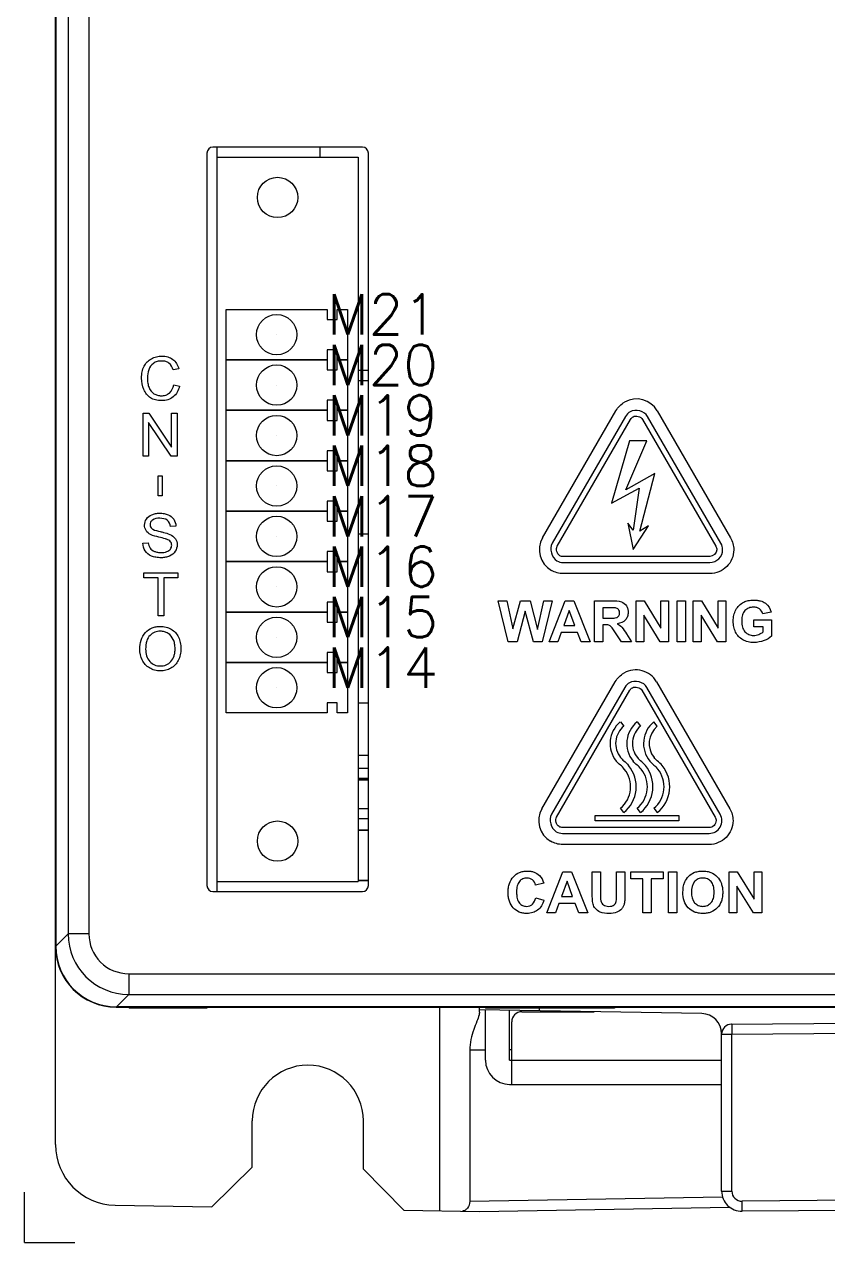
# Model space of a CAD drawing. Extents: x -25 to 107, y -95 to 175.
# Drawn here: x 0 to 39.8, y 0 to 60.4 of the extents above; entities that cross this region are included whole.
import ezdxf

# ---------------------------------------------------------------- set-up
doc = ezdxf.new("R2010")
doc.units = 0
doc.header["$LTSCALE"] = 4
doc.layers.get('0').update_dxf_attribs({"linetype": 'CONTINUOUS'})
doc.layers.add('02___PRT_ALL_AXES', color=7, linetype='CONTINUOUS')
doc.styles.get("Standard").update_dxf_attribs({"font": 'romans.shx'})

msp = doc.modelspace()

# ---------------------------------------------------------------- linework, layer by layer
at = {"color": 7, "linetype": 'Continuous'}
for p, q in [((1.543, 4.858), (1.543, 171.474)), ((1.559, 171.459), (1.559, 14.688)), ((2.172, 140.439), (2.172, 15.301)), ((3.198, 140.43), (3.198, 15.301)), ((9.043, 53.999), (9.043, 17.699)), ((16.743, 54.299), (9.343, 54.299)), ((9.543, 17.399), (9.543, 54.299)), ((9.543, 53.799), (16.543, 53.799)), ((16.543, 53.799), (16.543, 17.899)), ((17.043, 17.699), (17.043, 53.999)), ((7.653, 43.314), (7.375, 43.249)), ((7.407, 42.514), (7.689, 42.443)), ((17.043, 42.717), (16.543, 42.717)), ((5.883, 41.105), (6.172, 41.105)), ((5.883, 38.973), (5.883, 41.105)), ((6.172, 41.105), (7.292, 39.431)), ((7.292, 41.105), (7.563, 41.105)), ((7.292, 39.431), (7.292, 41.105)), ((7.563, 41.105), (7.563, 38.973)), ((25.673, 34.934), (29.304, 41.223)), ((31.353, 41.223), (34.983, 34.934)), ((7.273, 38.973), (6.153, 40.649)), ((6.153, 40.649), (6.153, 38.973)), ((29.78, 40.948), (26.148, 34.66)), ((26.401, 34.515), (30.032, 40.803)), ((30.626, 40.803), (34.256, 34.515)), ((34.508, 34.66), (30.877, 40.948)), ((29.985, 39.739), (29.094, 36.641)), ((29.798, 37.31), (30.832, 39.739)), ((30.832, 39.739), (29.985, 39.739)), ((6.153, 38.973), (5.883, 38.973)), ((7.563, 38.973), (7.273, 38.973)), ((31.233, 38.112), (29.798, 37.31)), ((30.492, 35.259), (31.233, 38.112)), ((6.632, 38.011), (6.832, 38.011)), ((6.632, 37.011), (6.632, 38.011)), ((6.832, 38.011), (6.832, 37.011)), ((6.832, 37.011), (6.632, 37.011)), ((29.094, 36.641), (30.449, 37.399)), ((30.449, 37.399), (30.164, 35.312)), ((30.164, 35.312), (29.896, 35.658)), ((29.896, 35.658), (30.164, 34.346)), ((7.505, 35.512), (7.234, 35.492)), ((17.043, 35.117), (16.543, 35.117)), ((30.164, 34.346), (30.92, 35.526)), ((30.92, 35.526), (30.492, 35.259)), ((5.872, 34.666), (6.138, 34.689)), ((33.959, 34), (26.698, 34)), ((26.698, 33.709), (33.959, 33.709)), ((5.918, 33.191), (7.608, 33.191)), ((5.918, 32.94), (5.918, 33.191)), ((6.621, 32.94), (5.918, 32.94)), ((6.621, 31.059), (6.621, 32.94)), ((7.608, 32.94), (6.903, 32.94)), ((6.903, 32.94), (6.903, 31.059)), ((7.608, 33.191), (7.608, 32.94)), ((33.959, 33.16), (26.698, 33.16)), ((23.478, 31.81), (23.898, 31.81)), ((23.963, 29.778), (23.478, 31.81)), ((23.898, 31.81), (24.205, 30.414)), ((24.205, 30.414), (24.576, 31.81)), ((24.576, 31.81), (25.064, 31.81)), ((25.064, 31.81), (25.42, 30.39)), ((25.42, 30.39), (25.732, 31.81)), ((26.145, 31.81), (25.652, 29.778)), ((25.732, 31.81), (26.145, 31.81)), ((25.991, 29.778), (26.783, 31.81)), ((26.783, 31.81), (27.216, 31.81)), ((27.216, 31.81), (28.03, 29.778)), ((28.249, 31.81), (29.113, 31.81)), ((28.249, 29.778), (28.249, 31.81)), ((28.979, 31.466), (28.659, 31.466)), ((28.659, 31.466), (28.659, 30.95)), ((30.301, 31.81), (30.701, 31.81)), ((30.301, 29.778), (30.301, 31.81)), ((30.701, 31.81), (31.532, 30.452)), ((31.532, 31.81), (31.914, 31.81)), ((31.532, 30.452), (31.532, 31.81)), ((31.914, 31.81), (31.914, 29.778)), ((32.335, 31.81), (32.745, 31.81)), ((32.335, 29.778), (32.335, 31.81)), ((32.745, 31.81), (32.745, 29.778)), ((33.14, 31.81), (33.539, 31.81)), ((33.14, 29.778), (33.14, 31.81)), ((33.539, 31.81), (34.371, 30.452)), ((34.371, 31.81), (34.752, 31.81)), ((34.371, 30.452), (34.371, 31.81)), ((34.752, 31.81), (34.752, 29.778)), ((6.903, 31.059), (6.621, 31.059)), ((24.811, 31.297), (24.408, 29.778)), ((25.216, 29.778), (24.811, 31.297)), ((26.995, 31.335), (26.72, 30.582)), ((27.275, 30.582), (26.995, 31.335)), ((28.659, 30.95), (28.963, 30.95)), ((31.502, 29.778), (30.683, 31.103)), ((30.683, 31.103), (30.683, 29.778)), ((34.34, 29.778), (33.521, 31.103)), ((33.521, 31.103), (33.521, 29.778)), ((36.131, 30.867), (37.015, 30.867)), ((36.131, 30.525), (36.131, 30.867)), ((36.99, 31.247), (36.582, 31.17)), ((37.015, 30.867), (37.015, 30.057)), ((26.594, 30.239), (26.426, 29.778)), ((27.406, 30.239), (26.594, 30.239)), ((26.72, 30.582), (27.275, 30.582)), ((27.583, 29.778), (27.406, 30.239)), ((28.742, 30.626), (28.659, 30.626)), ((28.659, 30.626), (28.659, 29.778)), ((29.585, 29.778), (29.289, 30.22)), ((36.602, 30.525), (36.131, 30.525)), ((36.602, 30.266), (36.602, 30.525)), ((24.408, 29.778), (23.963, 29.778)), ((25.652, 29.778), (25.216, 29.778)), ((26.426, 29.778), (25.991, 29.778)), ((28.03, 29.778), (27.583, 29.778)), ((28.659, 29.778), (28.249, 29.778)), ((30.076, 29.778), (29.585, 29.778)), ((29.828, 30.174), (30.076, 29.778)), ((30.683, 29.778), (30.301, 29.778)), ((31.914, 29.778), (31.502, 29.778)), ((32.745, 29.778), (32.335, 29.778)), ((33.521, 29.778), (33.14, 29.778)), ((34.752, 29.778), (34.34, 29.778)), ((25.639, 21.507), (29.269, 27.795)), ((31.318, 27.795), (34.948, 21.506)), ((29.745, 27.52), (26.114, 21.232)), ((26.366, 21.086), (29.997, 27.375)), ((30.591, 27.375), (34.221, 21.086)), ((34.473, 21.232), (30.842, 27.52)), ((16.543, 26.747), (17.043, 26.747)), ((29.524, 25.81), (29.698, 25.596)), ((30.353, 25.81), (30.527, 25.596)), ((31.356, 25.596), (31.183, 25.81)), ((17.043, 24.147), (16.543, 24.147)), ((17.043, 23.498), (16.543, 23.498)), ((17.043, 22.998), (16.543, 22.998)), ((17.043, 22.947), (16.543, 22.947)), ((16.543, 22.944), (17.043, 22.944)), ((17.043, 21.498), (16.543, 21.498)), ((28.28, 21.177), (32.427, 21.177)), ((28.28, 20.9), (28.28, 21.177)), ((29.698, 21.311), (29.524, 21.525)), ((30.527, 21.311), (30.353, 21.525)), ((31.183, 21.525), (31.356, 21.311)), ((32.427, 21.177), (32.427, 20.9)), ((17.043, 20.998), (16.543, 20.998)), ((33.925, 20.572), (26.663, 20.572)), ((32.427, 20.9), (28.28, 20.9)), ((17.043, 20.447), (16.543, 20.447)), ((16.543, 20.444), (17.043, 20.444)), ((26.663, 20.281), (33.925, 20.281)), ((33.925, 19.732), (26.663, 19.732)), ((25.878, 16.349), (26.669, 18.382)), ((26.669, 18.382), (27.103, 18.382)), ((27.103, 18.382), (27.917, 16.349)), ((28.131, 18.382), (28.542, 18.382)), ((28.131, 17.297), (28.131, 18.382)), ((28.542, 18.382), (28.542, 17.281)), ((29.342, 18.382), (29.752, 18.382)), ((29.342, 17.257), (29.342, 18.382)), ((29.752, 18.382), (29.752, 17.314)), ((30.039, 18.382), (31.654, 18.382)), ((30.039, 18.037), (30.039, 18.382)), ((31.654, 18.382), (31.654, 18.037)), ((31.906, 18.382), (32.316, 18.382)), ((31.906, 16.349), (31.906, 18.382)), ((32.316, 18.382), (32.316, 16.349)), ((34.919, 18.382), (35.318, 18.382)), ((34.919, 16.349), (34.919, 18.382)), ((35.318, 18.382), (36.151, 17.025)), ((36.151, 18.382), (36.532, 18.382)), ((36.151, 17.025), (36.151, 18.382)), ((36.532, 18.382), (36.532, 16.349)), ((9.543, 17.899), (16.543, 17.899)), ((17.043, 17.947), (16.543, 17.947)), ((16.543, 17.944), (17.043, 17.944)), ((25.727, 17.821), (25.321, 17.724)), ((26.882, 17.907), (26.607, 17.153)), ((27.161, 17.153), (26.882, 17.907)), ((30.642, 18.037), (30.039, 18.037)), ((30.642, 16.349), (30.642, 18.037)), ((31.654, 18.037), (31.052, 18.037)), ((31.052, 18.037), (31.052, 16.349)), ((36.12, 16.349), (35.3, 17.674)), ((35.3, 17.674), (35.3, 16.349)), ((9.343, 17.399), (16.743, 17.399)), ((25.335, 17.096), (25.733, 16.97)), ((26.607, 17.153), (27.161, 17.153)), ((26.313, 16.349), (25.878, 16.349)), ((26.481, 16.811), (26.313, 16.349)), ((27.293, 16.811), (26.481, 16.811)), ((27.471, 16.349), (27.293, 16.811)), ((27.917, 16.349), (27.471, 16.349)), ((31.052, 16.349), (30.642, 16.349)), ((32.316, 16.349), (31.906, 16.349)), ((35.3, 16.349), (34.919, 16.349)), ((36.532, 16.349), (36.12, 16.349)), ((2.172, 15.301), (1.559, 14.688)), ((3.198, 15.301), (2.172, 15.301)), ((5.171, 13.328), (62.916, 13.328)), ((5.171, 13.328), (5.171, 12.302)), ((5.171, 12.302), (4.558, 11.689)), ((5.171, 12.302), (62.916, 12.302)), ((4.543, 11.674), (63.543, 11.674)), ((63.528, 11.689), (4.558, 11.689)), ((5.193, 11.674), (5.193, 11.624)), ((9.043, 11.624), (5.193, 11.624)), ((5.61, 11.674), (5.61, 11.624)), ((6.087, 11.674), (6.087, 11.624)), ((6.385, 11.674), (6.385, 11.624)), ((6.444, 11.674), (6.444, 11.624)), ((6.493, 11.674), (6.493, 11.624)), ((9.043, 11.674), (9.043, 11.624)), ((20.578, 1.578), (20.578, 11.689)), ((22.543, 11.42), (22.543, 11.689)), ((33.561, 11.351), (22.543, 11.544)), ((22.841, 9.045), (22.841, 11.546)), ((24.041, 9.045), (24.041, 11.517)), ((24.543, 11.674), (24.543, 11.624)), ((27.543, 11.624), (24.543, 11.624)), ((25.517, 11.492), (25.517, 11.624)), ((27.543, 11.674), (27.543, 11.624)), ((24.141, 7.845), (24.141, 10.945)), ((24.641, 11.444), (28.235, 11.444)), ((35.039, 10.83), (59.039, 11.039)), ((34.543, 10.33), (35.048, 10.33)), ((34.543, 2.552), (34.543, 10.33)), ((35.048, 10.33), (59.048, 10.539)), ((35.048, 2.552), (35.048, 10.33)), ((22.841, 9.546), (22.063, 9.54)), ((22.063, 9.54), (22.063, 2.035)), ((24.141, 9.558), (24.041, 9.557)), ((24.041, 9.045), (34.543, 9.044)), ((24.041, 7.845), (34.543, 7.844)), ((11.293, 3.74), (11.293, 6.044)), ((16.793, 3.644), (16.793, 6.044)), ((9.293, 1.775), (11.293, 3.74)), ((16.793, 3.644), (18.793, 1.609)), ((34.543, 2.552), (35.048, 2.552)), ((4.491, 1.859), (9.293, 1.775)), ((34.591, 2.254), (22.063, 2.035)), ((59.048, 2.257), (35.552, 2.052)), ((18.793, 1.609), (22.543, 1.544)), ((22.543, 1.544), (34.934, 1.76)), ((59.048, 1.757), (35.552, 1.552))]:
    msp.add_line(p, q, dxfattribs=at)
for p, q in [((10, 43.75), (10, 46.25)), ((10, 46.25), (15, 46.25)), ((15, 46.25), (15, 45.75)), ((15.5, 45.75), (15.5, 46.25)), ((15.5, 46.25), (16, 46.25)), ((16, 46.25), (16, 43.75)), ((15, 45.75), (15.5, 45.75)), ((15.5, 44.25), (15, 44.25)), ((15, 44.25), (15, 43.75)), ((15.5, 43.75), (15.5, 44.25)), ((15, 43.75), (10, 43.75)), ((10, 41.25), (10, 43.75)), ((10, 43.75), (15, 43.75)), ((15, 43.75), (15, 43.25)), ((16, 43.75), (15.5, 43.75)), ((15.5, 43.25), (15.5, 43.75)), ((15.5, 43.75), (16, 43.75)), ((16, 43.75), (16, 41.25)), ((15, 43.25), (15.5, 43.25)), ((15.5, 41.75), (15, 41.75)), ((15, 41.75), (15, 41.25)), ((15.5, 41.25), (15.5, 41.75)), ((15, 41.25), (10, 41.25)), ((10, 38.75), (10, 41.25)), ((10, 41.25), (15, 41.25)), ((15, 41.25), (15, 40.75)), ((16, 41.25), (15.5, 41.25)), ((15.5, 40.75), (15.5, 41.25)), ((15.5, 41.25), (16, 41.25)), ((16, 41.25), (16, 38.75)), ((15, 40.75), (15.5, 40.75)), ((15.5, 39.25), (15, 39.25)), ((15, 39.25), (15, 38.75)), ((15.5, 38.75), (15.5, 39.25)), ((15, 38.75), (10, 38.75)), ((10, 36.25), (10, 38.75)), ((10, 38.75), (15, 38.75)), ((15, 38.75), (15, 38.25)), ((16, 38.75), (15.5, 38.75)), ((15.5, 38.25), (15.5, 38.75)), ((15.5, 38.75), (16, 38.75)), ((16, 38.75), (16, 36.25)), ((15, 38.25), (15.5, 38.25)), ((15, 36.25), (10, 36.25)), ((10, 33.75), (10, 36.25)), ((10, 36.25), (15, 36.25)), ((15.5, 36.75), (15, 36.75)), ((15, 36.75), (15, 36.25)), ((15, 36.25), (15, 35.75)), ((15.5, 36.25), (15.5, 36.75)), ((16, 36.25), (15.5, 36.25)), ((15.5, 35.75), (15.5, 36.25)), ((15.5, 36.25), (16, 36.25)), ((16, 36.25), (16, 33.75)), ((15, 35.75), (15.5, 35.75)), ((15.5, 34.25), (15, 34.25)), ((15, 34.25), (15, 33.75)), ((15.5, 33.75), (15.5, 34.25)), ((15, 33.75), (10, 33.75)), ((10, 31.25), (10, 33.75)), ((10, 33.75), (15, 33.75)), ((15, 33.75), (15, 33.25)), ((15, 33.25), (15.5, 33.25)), ((16, 33.75), (15.5, 33.75)), ((15.5, 33.25), (15.5, 33.75)), ((15.5, 33.75), (16, 33.75)), ((16, 33.75), (16, 31.25)), ((15.5, 31.75), (15, 31.75)), ((15, 31.75), (15, 31.25)), ((15.5, 31.25), (15.5, 31.75)), ((15, 31.25), (10, 31.25)), ((10, 28.75), (10, 31.25)), ((10, 31.25), (15, 31.25)), ((15, 31.25), (15, 30.75)), ((16, 31.25), (15.5, 31.25)), ((15.5, 30.75), (15.5, 31.25)), ((15.5, 31.25), (16, 31.25)), ((16, 31.25), (16, 28.75)), ((15, 30.75), (15.5, 30.75)), ((15.5, 29.25), (15, 29.25)), ((15, 29.25), (15, 28.75)), ((15.5, 28.75), (15.5, 29.25)), ((15, 28.75), (10, 28.75)), ((10, 26.25), (10, 28.75)), ((10, 28.75), (15, 28.75)), ((15, 28.75), (15, 28.25)), ((16, 28.75), (15.5, 28.75)), ((15.5, 28.25), (15.5, 28.75)), ((15.5, 28.75), (16, 28.75)), ((16, 28.75), (16, 26.25)), ((15, 28.25), (15.5, 28.25)), ((15.5, 26.75), (15, 26.75)), ((15, 26.75), (15, 26.25)), ((15.5, 26.25), (15.5, 26.75)), ((15, 26.25), (10, 26.25)), ((16, 26.25), (15.5, 26.25)), ((0, 0), (0, 2.5)), ((0, 0), (2.5, 0))]:
    msp.add_line(p, q)
for centre in [(12.5, 45), (12.5, 42.5), (12.5, 40), (12.5, 37.5), (12.5, 35), (12.5, 32.5), (12.5, 30), (12.5, 27.5)]:
    msp.add_circle(centre, 1)
for centre, radius, start, end in [((9.343, 53.999), 0.3, 90, 180), ((16.743, 53.999), 0.3, 0, 90), ((30.328, 40.631), 1.184, 29.99303, 119.96024), ((26.698, 34.343), 1.183, 149.98834, 239.97332), ((30.294, 27.204), 1.182, 29.98825, 120.02729), ((30.398, 24.737), 1.384, 129.17614, 219.1175), ((31.228, 24.738), 1.384, 129.21117, 219.10255), ((31.226, 24.739), 1.106, 129.19638, 219.22166), ((32.055, 24.739), 1.382, 129.14561, 219.24843), ((32.057, 24.74), 1.107, 129.2957, 219.19771), ((28.651, 22.596), 1.658, 309.18052, 39.20233), ((29.491, 22.611), 1.364, 39.00442, 50.79629), ((31.293, 24.798), 1.194, 219.36595, 230.13583), ((29.557, 22.674), 1.549, 38.78804, 51.21196), ((29.48, 22.596), 1.658, 309.17757, 39.22203), ((30.309, 22.597), 1.659, 309.16019, 39.15569), ((28.65, 22.596), 1.383, 309.2253, 39.18066), ((29.479, 22.596), 1.383, 309.22884, 39.15703), ((30.31, 22.596), 1.381, 309.18318, 39.24288), ((26.663, 20.915), 1.183, 150.01264, 239.9885), ((33.924, 20.915), 0.634, 270.07346, 29.98883), ((9.343, 17.699), 0.3, 180, 270), ((16.743, 17.699), 0.3, 270, 0), ((5.171, 15.302), 3, 180.01153, 269.98847), ((5.17, 15.301), 1.973, 179.99359, 270.00605), ((4.543, 14.674), 3, 180, 270), ((24.641, 10.944), 0.5, 89.99456, 179.99456), ((33.543, 10.351), 1, 0, 89), ((35.043, 10.33), 0.5, 90.5, 180), ((14.043, 6.044), 2.75, 0, 180), ((24.041, 9.045), 1.2, 179.99456, 269.99456), ((4.543, 4.858), 3, 180, 269), ((35.543, 2.552), 1, 179.99865, 270.50074), ((35.548, 2.552), 0.5, 180.00006, 270.49994)]:
    msp.add_arc(centre, radius, start, end, dxfattribs=at)
msp.add_ellipse((4.56, 14.69), major_axis=(2.123, 2.123), ratio=0.999315, start_param=-3.926648, end_param=-2.356537, dxfattribs=at)
for points, knots in [([(6.246, 41.871), (6.099, 41.965), (5.866, 42.282), (5.787, 42.759), (5.823, 43.154), (5.943, 43.511), (6.141, 43.723), (6.293, 43.806)], [0, 0, 0, 0, 0.234751, 0.496346, 0.637138, 0.765416, 1, 1, 1, 1]), ([(6.293, 43.806), (6.371, 43.849), (6.54, 43.915), (6.819, 43.946), (7.101, 43.913), (7.276, 43.827), (7.349, 43.772)], [0, 0, 0, 0, 0.239387, 0.485278, 0.753836, 1, 1, 1, 1]), ([(7.16, 43.588), (7.112, 43.623), (6.997, 43.68), (6.795, 43.702), (6.584, 43.678), (6.45, 43.616), (6.394, 43.576)], [0, 0, 0, 0, 0.220367, 0.464836, 0.746162, 1, 1, 1, 1]), ([(6.162, 43.26), (6.118, 43.128), (6.084, 42.903), (6.106, 42.604), (6.147, 42.446), (6.174, 42.375)], [0, 0, 0, 0, 0.461968, 0.746161, 1, 1, 1, 1]), ([(7.37, 41.913), (7.294, 41.853), (7.16, 41.782), (6.964, 41.737), (6.805, 41.727), (6.646, 41.735), (6.454, 41.768), (6.321, 41.822), (6.246, 41.871)], [0, 0, 0, 0, 0.244817, 0.372173, 0.507306, 0.645931, 0.772793, 1, 1, 1, 1]), ([(6.421, 42.072), (6.475, 42.039), (6.593, 41.988), (6.793, 41.962), (7.002, 41.991), (7.131, 42.064), (7.184, 42.108)], [0, 0, 0, 0, 0.23416, 0.468267, 0.741714, 1, 1, 1, 1]), ([(6.256, 35.098), (6.166, 35.144), (6.006, 35.271), (5.924, 35.575), (5.987, 35.775), (6.045, 35.863)], [0, 0, 0, 0, 0.338222, 0.646833, 1, 1, 1, 1]), ([(6.342, 35.807), (6.307, 35.778), (6.246, 35.711), (6.207, 35.554), (6.257, 35.437), (6.308, 35.391)], [0, 0, 0, 0, 0.289516, 0.558489, 1, 1, 1, 1]), ([(6.313, 36.077), (6.372, 36.101), (6.501, 36.138), (6.71, 36.155), (6.921, 36.138), (7.059, 36.099), (7.122, 36.072)], [0, 0, 0, 0, 0.233956, 0.48323, 0.754145, 1, 1, 1, 1]), ([(6.308, 35.391), (6.325, 35.376), (6.458, 35.3), (6.608, 35.268), (6.734, 35.239)], [0, 0, 0, 0, 0.150137, 1, 1, 1, 1]), ([(6.734, 35.239), (6.787, 35.228), (6.946, 35.189), (7.106, 35.149), (7.206, 35.103)], [0, 0, 0, 0, 0.331427, 1, 1, 1, 1]), ([(7.047, 34.86), (7.029, 34.868), (6.904, 34.908), (6.776, 34.939), (6.667, 34.965)], [0, 0, 0, 0, 0.149982, 1, 1, 1, 1]), ([(7.053, 34.245), (7.123, 34.272), (7.25, 34.352), (7.318, 34.556), (7.277, 34.686), (7.239, 34.734)], [0, 0, 0, 0, 0.375163, 0.694087, 1, 1, 1, 1]), ([(7.48, 34.886), (7.539, 34.799), (7.603, 34.575), (7.532, 34.356), (7.472, 34.262)], [0, 0, 0, 0, 0.484935, 1, 1, 1, 1]), ([(34.983, 34.934), (35.085, 34.757), (35.185, 34.39), (35.078, 33.876), (34.735, 33.358), (34.261, 33.16), (33.959, 33.16)], [0, 0, 0, 0, 0.25086, 0.443367, 0.629247, 1, 1, 1, 1]), ([(33.959, 33.709), (34.121, 33.709), (34.458, 33.846), (34.638, 34.291), (34.563, 34.566), (34.508, 34.66)], [0, 0, 0, 0, 0.373502, 0.747147, 1, 1, 1, 1]), ([(34.256, 34.515), (34.286, 34.464), (34.355, 34.241), (34.121, 34), (33.959, 34)], [0, 0, 0, 0, 0.268202, 1, 1, 1, 1]), ([(7.472, 34.262), (7.405, 34.16), (7.246, 34.035), (6.995, 33.956), (6.764, 33.938), (6.527, 33.955), (6.366, 33.998), (6.296, 34.028)], [0, 0, 0, 0, 0.284877, 0.443921, 0.613991, 0.822107, 1, 1, 1, 1]), ([(6.44, 34.26), (6.49, 34.239), (6.598, 34.206), (6.806, 34.189), (6.963, 34.211), (7.053, 34.245)], [0, 0, 0, 0, 0.258981, 0.536701, 1, 1, 1, 1]), ([(29.279, 31.459), (29.267, 31.46), (29.167, 31.466), (29.067, 31.466), (28.979, 31.466)], [0, 0, 0, 0, 0.125545, 1, 1, 1, 1]), ([(29.822, 31.56), (29.851, 31.514), (29.898, 31.41), (29.919, 31.227), (29.892, 31.031), (29.82, 30.911), (29.776, 30.862)], [0, 0, 0, 0, 0.220835, 0.451365, 0.735572, 1, 1, 1, 1]), ([(35.638, 31.743), (35.707, 31.778), (35.867, 31.831), (36.095, 31.848), (36.298, 31.838), (36.501, 31.802), (36.64, 31.741), (36.716, 31.685)], [0, 0, 0, 0, 0.207079, 0.446414, 0.606152, 0.749683, 1, 1, 1, 1]), ([(36.42, 31.406), (36.38, 31.436), (36.284, 31.482), (36.098, 31.502), (35.883, 31.47), (35.748, 31.378), (35.696, 31.323)], [0, 0, 0, 0, 0.188853, 0.398532, 0.711423, 1, 1, 1, 1]), ([(28.963, 30.95), (29.007, 30.95), (29.13, 30.954), (29.257, 30.949), (29.331, 30.975)], [0, 0, 0, 0, 0.361989, 1, 1, 1, 1]), ([(29.446, 31.061), (29.476, 31.105), (29.502, 31.219), (29.471, 31.335), (29.433, 31.38)], [0, 0, 0, 0, 0.474485, 1, 1, 1, 1]), ([(35.235, 30.259), (35.195, 30.342), (35.134, 30.52), (35.106, 30.807), (35.135, 31.097), (35.204, 31.281), (35.248, 31.364)], [0, 0, 0, 0, 0.240403, 0.488917, 0.752757, 1, 1, 1, 1]), ([(35.696, 31.323), (35.642, 31.264), (35.58, 31.146), (35.544, 30.969), (35.536, 30.813), (35.544, 30.653), (35.58, 30.464), (35.678, 30.268), (35.881, 30.12), (36.128, 30.078), (36.297, 30.112), (36.379, 30.144)], [0, 0, 0, 0, 0.131296, 0.206997, 0.292354, 0.384159, 0.465164, 0.603532, 0.727962, 0.857676, 1, 1, 1, 1]), ([(6.002, 30.243), (6.093, 30.339), (6.263, 30.459), (6.526, 30.532), (6.76, 30.552), (7.018, 30.522), (7.192, 30.45), (7.27, 30.403)], [0, 0, 0, 0, 0.289491, 0.437124, 0.594678, 0.800966, 1, 1, 1, 1]), ([(7.12, 30.194), (7.064, 30.229), (6.94, 30.285), (6.712, 30.313), (6.454, 30.267), (6.197, 30.104), (6.025, 29.796), (6.008, 29.547), (6.008, 29.408)], [0, 0, 0, 0, 0.115773, 0.234754, 0.401521, 0.567871, 0.755475, 1, 1, 1, 1]), ([(29.289, 30.22), (29.265, 30.256), (29.195, 30.357), (29.127, 30.46), (29.072, 30.518)], [0, 0, 0, 0, 0.352089, 1, 1, 1, 1]), ([(7.259, 28.803), (7.33, 28.879), (7.41, 29.028), (7.458, 29.25), (7.47, 29.455), (7.453, 29.676), (7.407, 29.826), (7.377, 29.893)], [0, 0, 0, 0, 0.272028, 0.424551, 0.594009, 0.807426, 1, 1, 1, 1]), ([(7.632, 30.01), (7.674, 29.924), (7.738, 29.736), (7.766, 29.436), (7.737, 29.134), (7.669, 28.943), (7.625, 28.857)], [0, 0, 0, 0, 0.240086, 0.496132, 0.756136, 1, 1, 1, 1]), ([(36.643, 29.838), (36.486, 29.777), (36.215, 29.725), (35.854, 29.762), (35.671, 29.831), (35.591, 29.877)], [0, 0, 0, 0, 0.466346, 0.744291, 1, 1, 1, 1]), ([(7.254, 28.469), (7.176, 28.426), (7.007, 28.359), (6.731, 28.327), (6.452, 28.36), (6.276, 28.435), (6.198, 28.483)], [0, 0, 0, 0, 0.243561, 0.4888, 0.749764, 1, 1, 1, 1]), ([(6.215, 28.801), (6.28, 28.731), (6.442, 28.613), (6.736, 28.562), (7.031, 28.612), (7.194, 28.732), (7.259, 28.803)], [0, 0, 0, 0, 0.246717, 0.4977, 0.752296, 1, 1, 1, 1]), ([(29.698, 25.596), (29.48, 25.418), (29.173, 24.863), (29.362, 24.258), (29.54, 24.04)], [0, 0, 0, 0, 0.500104, 1, 1, 1, 1]), ([(34.948, 21.506), (35.05, 21.329), (35.149, 20.961), (35.043, 20.448), (34.7, 19.93), (34.226, 19.732), (33.925, 19.732)], [0, 0, 0, 0, 0.250917, 0.443319, 0.629167, 1, 1, 1, 1]), ([(34.221, 21.086), (34.251, 21.035), (34.291, 20.887), (34.194, 20.646), (34.012, 20.572), (33.925, 20.572)], [0, 0, 0, 0, 0.253005, 0.62669, 1, 1, 1, 1]), ([(24.223, 16.591), (24.136, 16.684), (24.033, 16.86), (23.972, 17.126), (23.957, 17.351), (23.972, 17.58), (24.033, 17.856), (24.136, 18.04), (24.224, 18.135)], [0, 0, 0, 0, 0.229139, 0.353808, 0.490604, 0.634971, 0.765399, 1, 1, 1, 1]), ([(24.224, 18.135), (24.308, 18.225), (24.467, 18.337), (24.713, 18.405), (24.905, 18.42), (25.087, 18.408), (25.301, 18.354), (25.443, 18.268), (25.519, 18.196)], [0, 0, 0, 0, 0.259764, 0.393369, 0.536707, 0.662278, 0.778696, 1, 1, 1, 1]), ([(33.168, 18.336), (33.234, 18.363), (33.379, 18.404), (33.6, 18.421), (33.816, 18.406), (34.072, 18.338), (34.238, 18.228), (34.326, 18.137)], [0, 0, 0, 0, 0.172308, 0.361769, 0.534875, 0.694833, 1, 1, 1, 1]), ([(34.326, 18.137), (34.416, 18.044), (34.522, 17.864), (34.585, 17.591), (34.6, 17.363), (34.585, 17.136), (34.522, 16.865), (34.417, 16.686), (34.328, 16.593)], [0, 0, 0, 0, 0.233127, 0.360811, 0.501441, 0.6411, 0.768016, 1, 1, 1, 1]), ([(24.526, 17.903), (24.474, 17.843), (24.421, 17.721), (24.39, 17.54), (24.383, 17.375), (24.39, 17.207), (24.42, 17.018), (24.471, 16.89), (24.524, 16.829)], [0, 0, 0, 0, 0.210381, 0.340062, 0.490034, 0.648915, 0.784995, 1, 1, 1, 1]), ([(25.17, 17.974), (25.133, 18.004), (25.043, 18.052), (24.874, 18.074), (24.683, 18.041), (24.57, 17.954), (24.526, 17.903)], [0, 0, 0, 0, 0.203267, 0.419585, 0.714163, 1, 1, 1, 1]), ([(34.018, 17.893), (33.969, 17.948), (33.842, 18.041), (33.61, 18.078), (33.378, 18.041), (33.251, 17.947), (33.202, 17.891)], [0, 0, 0, 0, 0.242588, 0.498468, 0.755458, 1, 1, 1, 1]), ([(34.014, 16.843), (34.069, 16.905), (34.13, 17.028), (34.166, 17.213), (34.174, 17.372), (34.166, 17.53), (34.131, 17.711), (34.072, 17.832), (34.018, 17.893)], [0, 0, 0, 0, 0.224267, 0.355739, 0.504592, 0.651489, 0.78082, 1, 1, 1, 1]), ([(28.557, 16.942), (28.573, 16.865), (28.644, 16.747), (28.806, 16.674), (28.953, 16.661), (29.098, 16.673), (29.185, 16.711), (29.217, 16.737)], [0, 0, 0, 0, 0.296694, 0.460108, 0.65418, 0.846921, 1, 1, 1, 1]), ([(29.752, 17.314), (29.752, 17.21), (29.748, 17.037), (29.729, 16.815), (29.678, 16.658), (29.626, 16.577), (29.596, 16.542)], [0, 0, 0, 0, 0.388564, 0.645114, 0.828174, 1, 1, 1, 1]), ([(25.428, 16.476), (25.356, 16.422), (25.228, 16.359), (25.041, 16.321), (24.876, 16.311), (24.697, 16.325), (24.459, 16.394), (24.306, 16.503), (24.223, 16.591)], [0, 0, 0, 0, 0.20598, 0.316814, 0.436385, 0.584481, 0.72399, 1, 1, 1, 1]), ([(24.524, 16.829), (24.567, 16.778), (24.678, 16.69), (24.867, 16.656), (25.038, 16.681), (25.128, 16.736), (25.165, 16.769)], [0, 0, 0, 0, 0.282835, 0.571088, 0.7882, 1, 1, 1, 1]), ([(29.596, 16.542), (29.533, 16.469), (29.332, 16.337), (29.098, 16.315), (28.966, 16.315)], [0, 0, 0, 0, 0.423799, 1, 1, 1, 1]), ([(34.328, 16.593), (34.241, 16.502), (34.075, 16.392), (33.821, 16.325), (33.612, 16.31), (33.402, 16.325), (33.146, 16.392), (32.979, 16.501), (32.891, 16.591)], [0, 0, 0, 0, 0.23824, 0.363277, 0.498454, 0.635278, 0.76134, 1, 1, 1, 1]), ([(33.206, 16.844), (33.256, 16.788), (33.381, 16.693), (33.611, 16.652), (33.84, 16.692), (33.964, 16.787), (34.014, 16.843)], [0, 0, 0, 0, 0.249117, 0.501381, 0.752955, 1, 1, 1, 1]), ([(22.523, 11.29), (22.495, 11.181), (22.402, 10.938), (22.248, 10.54), (22.104, 10.067), (22.063, 9.719), (22.063, 9.54)], [0, 0, 0, 0, 0.185832, 0.427562, 0.704447, 1, 1, 1, 1]), ([(22.543, 11.42), (22.543, 11.411), (22.541, 11.367), (22.532, 11.323), (22.523, 11.29)], [0, 0, 0, 0, 0.215506, 1, 1, 1, 1]), ([(35.039, 10.83), (35.04, 10.83), (35.039, 10.825), (35.04, 10.819), (35.04, 10.806), (35.041, 10.782), (35.042, 10.74), (35.043, 10.679), (35.044, 10.604), (35.046, 10.486), (35.047, 10.393), (35.048, 10.33)], [0, 0, 0, 0, 0.004915, 0.019347, 0.04316, 0.076184, 0.168631, 0.292881, 0.444367, 0.617348, 1, 1, 1, 1]), ([(22.063, 2.035), (22.063, 1.922), (22.014, 1.749), (21.85, 1.609), (21.756, 1.571), (21.708, 1.558)], [0, 0, 0, 0, 0.531504, 0.767066, 1, 1, 1, 1]), ([(35.552, 1.552), (35.553, 1.552), (35.552, 1.557), (35.553, 1.563), (35.553, 1.576), (35.554, 1.6), (35.554, 1.642), (35.554, 1.703), (35.554, 1.778), (35.553, 1.896), (35.552, 1.989), (35.552, 2.052)], [0, 0, 0, 0, 0.004972, 0.019518, 0.043415, 0.076404, 0.168599, 0.292896, 0.444395, 0.617865, 1, 1, 1, 1])]:
    msp.add_open_spline(points, degree=3, knots=knots, dxfattribs=at)
for points in [[(6.394, 43.576), (6.288, 43.5), (6.204, 43.384), (6.162, 43.26)], [(7.375, 43.249), (7.334, 43.376), (7.267, 43.507), (7.16, 43.588)], [(7.349, 43.772), (7.496, 43.663), (7.602, 43.49), (7.653, 43.314)], [(6.174, 42.375), (6.222, 42.254), (6.309, 42.139), (6.421, 42.072)], [(7.184, 42.108), (7.303, 42.207), (7.374, 42.363), (7.407, 42.514)], [(7.689, 42.443), (7.638, 42.243), (7.532, 42.041), (7.37, 41.913)], [(29.304, 41.223), (29.406, 41.4), (29.56, 41.554), (29.737, 41.657)], [(30.011, 41.181), (29.917, 41.126), (29.834, 41.043), (29.78, 40.948)], [(30.877, 40.948), (30.728, 41.207), (30.271, 41.33), (30.011, 41.181)], [(30.032, 40.803), (30.061, 40.855), (30.106, 40.899), (30.157, 40.929)], [(30.157, 40.929), (30.297, 41.01), (30.545, 40.944), (30.626, 40.803)], [(6.045, 35.863), (6.107, 35.959), (6.207, 36.033), (6.313, 36.077)], [(6.715, 35.9), (6.587, 35.9), (6.442, 35.887), (6.342, 35.807)], [(7.087, 35.797), (6.988, 35.878), (6.844, 35.9), (6.715, 35.9)], [(7.234, 35.492), (7.222, 35.604), (7.174, 35.725), (7.087, 35.797)], [(7.122, 36.072), (7.232, 36.027), (7.335, 35.948), (7.401, 35.848)], [(7.401, 35.848), (7.465, 35.75), (7.501, 35.629), (7.505, 35.512)], [(6.667, 34.965), (6.527, 34.998), (6.383, 35.029), (6.256, 35.098)], [(7.206, 35.103), (7.312, 35.054), (7.415, 34.983), (7.48, 34.886)], [(5.989, 34.282), (5.916, 34.394), (5.875, 34.532), (5.872, 34.666)], [(6.138, 34.689), (6.149, 34.597), (6.174, 34.503), (6.226, 34.426)], [(6.226, 34.426), (6.276, 34.351), (6.357, 34.296), (6.44, 34.26)], [(7.239, 34.734), (7.192, 34.795), (7.119, 34.833), (7.047, 34.86)], [(26.148, 34.66), (25.999, 34.401), (26.122, 33.944), (26.38, 33.794)], [(26.526, 34.046), (26.386, 34.126), (26.319, 34.375), (26.401, 34.515)], [(6.296, 34.028), (6.174, 34.081), (6.062, 34.171), (5.989, 34.282)], [(26.698, 34), (26.638, 34), (26.577, 34.016), (26.526, 34.046)], [(26.698, 33.16), (26.493, 33.16), (26.283, 33.217), (26.106, 33.318)], [(26.38, 33.794), (26.476, 33.74), (26.588, 33.709), (26.698, 33.709)], [(29.113, 31.81), (29.271, 31.81), (29.437, 31.81), (29.586, 31.754)], [(29.433, 31.38), (29.395, 31.423), (29.336, 31.449), (29.279, 31.459)], [(29.586, 31.754), (29.681, 31.719), (29.768, 31.646), (29.822, 31.56)], [(35.248, 31.364), (35.334, 31.524), (35.477, 31.66), (35.638, 31.743)], [(36.582, 31.17), (36.555, 31.262), (36.497, 31.351), (36.42, 31.406)], [(36.716, 31.685), (36.854, 31.582), (36.953, 31.415), (36.99, 31.247)], [(29.331, 30.975), (29.377, 30.99), (29.42, 31.021), (29.446, 31.061)], [(29.776, 30.862), (29.677, 30.752), (29.521, 30.695), (29.374, 30.674)], [(5.717, 29.412), (5.717, 29.705), (5.8, 30.031), (6.002, 30.243)], [(7.377, 29.893), (7.323, 30.014), (7.231, 30.124), (7.12, 30.194)], [(7.27, 30.403), (7.423, 30.312), (7.553, 30.17), (7.632, 30.01)], [(28.949, 30.603), (28.883, 30.626), (28.812, 30.626), (28.742, 30.626)], [(29.072, 30.518), (29.038, 30.555), (28.996, 30.586), (28.949, 30.603)], [(29.374, 30.674), (29.454, 30.627), (29.531, 30.571), (29.594, 30.504)], [(29.594, 30.504), (29.686, 30.405), (29.757, 30.288), (29.828, 30.174)], [(35.591, 29.877), (35.439, 29.962), (35.31, 30.102), (35.235, 30.259)], [(36.379, 30.144), (36.458, 30.175), (36.534, 30.215), (36.602, 30.266)], [(37.015, 30.057), (36.912, 29.957), (36.777, 29.89), (36.643, 29.838)], [(5.839, 28.88), (5.759, 29.044), (5.717, 29.23), (5.717, 29.412)], [(6.008, 29.408), (6.008, 29.194), (6.069, 28.957), (6.215, 28.801)], [(6.198, 28.483), (6.046, 28.576), (5.917, 28.719), (5.839, 28.88)], [(7.625, 28.857), (7.544, 28.698), (7.411, 28.555), (7.254, 28.469)], [(29.269, 27.795), (29.372, 27.971), (29.526, 28.125), (29.702, 28.227)], [(30.842, 27.52), (30.693, 27.779), (30.235, 27.901), (29.977, 27.752)], [(29.977, 27.752), (29.882, 27.697), (29.799, 27.615), (29.745, 27.52)], [(29.997, 27.375), (30.026, 27.426), (30.071, 27.471), (30.122, 27.5)], [(30.122, 27.5), (30.262, 27.581), (30.51, 27.515), (30.591, 27.375)], [(29.524, 23.668), (29.451, 23.726), (29.385, 23.794), (29.325, 23.864)], [(29.722, 23.47), (29.663, 23.542), (29.596, 23.609), (29.524, 23.668)], [(29.54, 24.04), (29.588, 23.982), (29.641, 23.929), (29.698, 23.881)], [(29.698, 23.881), (29.785, 23.811), (29.866, 23.731), (29.936, 23.644)], [(30.353, 23.668), (30.28, 23.726), (30.215, 23.794), (30.154, 23.864)], [(30.985, 23.864), (31.044, 23.793), (31.11, 23.726), (31.183, 23.668)], [(31.183, 23.668), (31.255, 23.609), (31.322, 23.542), (31.38, 23.47)], [(31.356, 23.881), (31.299, 23.929), (31.246, 23.982), (31.199, 24.04)], [(31.595, 23.644), (31.524, 23.731), (31.444, 23.811), (31.356, 23.881)], [(26.114, 21.232), (25.965, 20.973), (26.087, 20.515), (26.346, 20.366)], [(26.491, 20.618), (26.351, 20.699), (26.285, 20.947), (26.366, 21.086)], [(26.663, 20.572), (26.604, 20.572), (26.542, 20.588), (26.491, 20.618)], [(26.346, 20.366), (26.441, 20.311), (26.554, 20.281), (26.663, 20.281)], [(26.663, 19.732), (26.459, 19.732), (26.248, 19.789), (26.072, 19.891)], [(25.519, 18.196), (25.623, 18.098), (25.688, 17.959), (25.727, 17.821)], [(32.716, 17.874), (32.763, 17.976), (32.828, 18.072), (32.906, 18.152)], [(32.906, 18.152), (32.98, 18.229), (33.07, 18.294), (33.168, 18.336)], [(25.321, 17.724), (25.299, 17.819), (25.246, 17.914), (25.17, 17.974)], [(32.624, 17.353), (32.624, 17.53), (32.646, 17.712), (32.716, 17.874)], [(33.202, 17.891), (33.08, 17.755), (33.047, 17.549), (33.047, 17.367)], [(25.165, 16.769), (25.257, 16.85), (25.307, 16.977), (25.335, 17.096)], [(25.733, 16.97), (25.681, 16.784), (25.582, 16.593), (25.428, 16.476)], [(28.172, 16.782), (28.133, 16.95), (28.131, 17.125), (28.131, 17.297)], [(28.542, 17.281), (28.542, 17.168), (28.535, 17.053), (28.557, 16.942)], [(29.217, 16.737), (29.27, 16.779), (29.312, 16.844), (29.323, 16.912)], [(29.323, 16.912), (29.343, 17.026), (29.342, 17.142), (29.342, 17.257)], [(32.891, 16.591), (32.705, 16.785), (32.624, 17.084), (32.624, 17.353)], [(33.047, 17.367), (33.047, 17.184), (33.084, 16.98), (33.206, 16.844)], [(28.287, 16.557), (28.234, 16.622), (28.191, 16.7), (28.172, 16.782)], [(28.524, 16.382), (28.435, 16.422), (28.349, 16.481), (28.287, 16.557)], [(28.966, 16.315), (28.817, 16.315), (28.661, 16.321), (28.524, 16.382)]]:
    msp.add_open_spline(points, degree=3, dxfattribs=at)
at = {"layer": '02___PRT_ALL_AXES', "color": 7, "linetype": 'Continuous'}
for p, q in [((14.643, 54.299), (14.643, 53.799)), ((17.043, 43.217), (16.543, 43.217)), ((22.843, 11.674), (22.843, 11.624)), ((24.543, 11.624), (22.843, 11.624)), ((26.393, 11.476), (26.393, 11.444)), ((29.243, 11.624), (27.543, 11.624)), ((29.243, 11.674), (29.243, 11.624))]:
    msp.add_line(p, q, dxfattribs=at)
for centre in [(12.543, 51.799), (12.543, 19.899)]:
    msp.add_circle(centre, 1, dxfattribs=at)

# ---------------------------------------------------------------- texts
at = {"color": 4, "flags": 8}
for tag, p in [('M21', (15, 45)), ('M20', (15, 42.5)), ('M19', (15, 40)), ('M18', (15, 37.5)), ('M17', (15, 35)), ('M16', (15, 32.5)), ('M15', (15, 30)), ('M14', (15, 27.5))]:
    msp.add_attdef(tag, p, '', height=2, dxfattribs=at)
at = {"flags": 9}
for tag, p, s, height in [('F21', (12.5, 45), '', 0.00001), ('F20', (12.5, 42.5), '', 0.00001), ('F19', (12.5, 40), '', 0.00001), ('F18', (12.5, 37.5), '', 0.00001), ('F17', (12.5, 35), '', 0.00001), ('F16', (12.5, 32.5), '', 0.00001), ('F15', (12.5, 30), '', 0.00001), ('F14', (12.5, 27.5), '', 0.00001), ('TIPOSIG', (0, 0), '3', 0.00000001), ('POSIZIONE', (0, 0), '', 0.00000001), ('P-TABELLA', (0, 0), '', 0.00000001), ('T-TABELLA', (0, 0), '', 0.00000001), ('H-TABELLA', (0, 0), '', 0.00000001), ('CODICE', (0, 0), '1xNNN', 0.00000001), ('NOTE1', (0, 0), '', 0.00000001), ('NOTE2', (0, 0), '', 0.00000001)]:
    msp.add_attdef(tag, p, s, height=height, dxfattribs=at)

doc.saveas('drawing.dxf')
